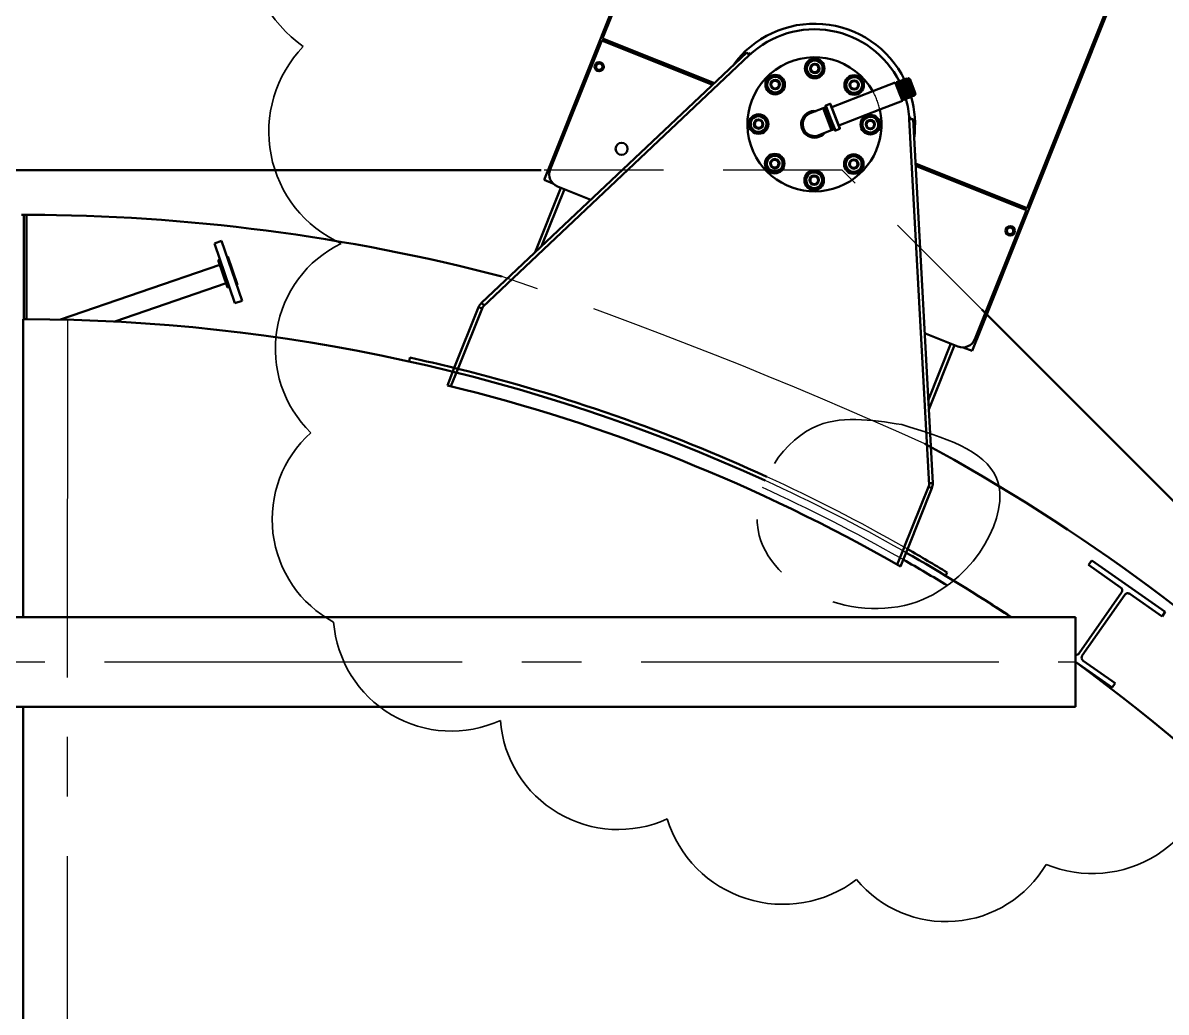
# Model space of a CAD drawing. Header units: inches. Extents: x 0 to 1408, y 0 to 1088.
# Drawn here: x 335 to 411.7, y 852.3 to 918.7 of the extents above; entities that cross this region are included whole.
import ezdxf

# ---------------------------------------------------------------- set-up
doc = ezdxf.new("R2010")
doc.units = ezdxf.units.IN
doc.header["$LTSCALE"] = 32
doc.header["$MEASUREMENT"] = 0
for name, pattern in [('CENTER', [2, 1.25, -0.25, 0.25, -0.25]), ('CENTER2', [1.125, 0.75, -0.125, 0.125, -0.125]), ('HIDDEN', [0.375, 0.25, -0.125])]:
    doc.linetypes.add(name, pattern=pattern)
for name, color, linetype, lineweight in [('AM_0', 7, 'Continuous', 50), ('AM_6', 140, 'Continuous', 35), ('Equipment-AM_3', 6, 'HIDDEN', 25), ('Equipment-AM_7', 142, 'CENTER', 25)]:
    doc.layers.add(name, color=color, linetype=linetype, lineweight=lineweight)

# ---------------------------------------------------------------- blocks, each defined once
blk = doc.blocks.new('A$C681e6b8a')
at = {"layer": 'AM_0'}
for p, q in [((-35.7, 30.753), (-25.578, 56.926)), ((-25.342, 57.192), (-32.42, 38.887)), ((-3.798, 27.819), (3.28, 46.123)), ((3.277, 45.768), (-6.845, 19.594)), ((-32.477, 38.741), (-35.836, 30.055)), ((-25.011, 35.853), (-32.477, 38.741)), ((-32.42, 38.887), (-24.886, 35.974)), ((-31.194, 38.245), (-31.138, 38.391)), ((-40.34, 21.058), (-22.738, 38.047)), ((-22.565, 37.867), (-40.255, 20.792)), ((-30.961, 38.154), (-30.904, 38.301)), ((-30.875, 38.29), (-30.932, 38.143)), ((-22.738, 38.047), (-22.565, 37.867)), ((-22.612, 37.915), (-22.507, 38.017)), ((-22.565, 37.867), (-22.507, 38.017)), ((-18.243, 37.555), (-17.94, 37.602)), ((-17.94, 37.602), (-17.747, 37.363)), ((-32.757, 37.157), (-32.855, 37.077)), ((-32.855, 37.077), (-32.836, 36.953)), ((-32.836, 36.953), (-32.816, 36.828)), ((-32.816, 36.828), (-32.698, 36.782)), ((-32.658, 37.236), (-32.757, 37.157)), ((-32.54, 37.191), (-32.658, 37.236)), ((-32.422, 37.145), (-32.54, 37.191)), ((-32.482, 36.816), (-32.383, 36.895)), ((-32.403, 37.02), (-32.422, 37.145)), ((-32.383, 36.895), (-32.403, 37.02)), ((-18.656, 37.221), (-18.767, 36.935)), ((-18.574, 36.697), (-18.767, 36.935)), ((-18.546, 37.507), (-18.656, 37.221)), ((-18.546, 37.507), (-18.243, 37.555)), ((-17.666, 36.838), (-17.776, 36.552)), ((-17.747, 37.363), (-17.555, 37.124)), ((-17.555, 37.124), (-17.666, 36.838)), ((-32.698, 36.782), (-32.58, 36.736)), ((-32.58, 36.736), (-32.482, 36.816)), ((-21.301, 36.106), (-21.411, 35.821)), ((-21.19, 36.392), (-21.301, 36.106)), ((-21.19, 36.392), (-20.887, 36.44)), ((-20.887, 36.44), (-20.584, 36.487)), ((-20.584, 36.487), (-20.392, 36.248)), ((-20.392, 36.248), (-20.2, 36.009)), ((-18.382, 36.458), (-18.574, 36.697)), ((-18.079, 36.505), (-18.382, 36.458)), ((-17.776, 36.552), (-18.079, 36.505)), ((-15.998, 36.14), (-16.108, 35.854)), ((-15.887, 36.426), (-15.998, 36.14)), ((-15.887, 36.426), (-15.584, 36.473)), ((-15.584, 36.473), (-15.281, 36.52)), ((-15.281, 36.52), (-15.089, 36.281)), ((-15.089, 36.281), (-14.897, 36.043)), ((-12.744, 36.154), (-14.251, 35.549)), ((-12.608, 35.813), (-12.744, 36.154)), ((-12.695, 36.11), (-12.705, 36.106)), ((-12.677, 36.178), (-12.686, 36.175)), ((-12.686, 36.173), (-12.686, 36.175)), ((-12.677, 36.178), (-12.677, 36.177)), ((-12.613, 36.14), (-12.623, 36.136)), ((-12.595, 36.208), (-12.604, 36.205)), ((-12.532, 36.17), (-12.542, 36.166)), ((-12.514, 36.238), (-12.522, 36.235)), ((-12.522, 36.233), (-12.519, 36.23)), ((-12.45, 36.2), (-12.46, 36.196)), ((-12.432, 36.268), (-12.441, 36.265)), ((-12.44, 36.263), (-12.44, 36.264)), ((-12.368, 36.23), (-12.378, 36.226)), ((-12.35, 36.298), (-12.359, 36.294)), ((-12.35, 36.298), (-12.35, 36.297)), ((-12.287, 36.26), (-12.296, 36.256)), ((-12.268, 36.328), (-12.277, 36.324)), ((-12.205, 36.29), (-12.215, 36.286)), ((-12.187, 36.357), (-12.196, 36.354)), ((-12.195, 36.352), (-12.194, 36.353)), ((-12.123, 36.319), (-12.133, 36.316)), ((-12.105, 36.387), (-12.114, 36.384)), ((-12.114, 36.383), (-12.114, 36.384)), ((-12.041, 36.349), (-12.051, 36.345)), ((-12.023, 36.417), (-12.032, 36.414)), ((-11.96, 36.379), (-11.97, 36.375)), ((-11.942, 36.447), (-11.951, 36.444)), ((-11.95, 36.442), (-11.947, 36.44)), ((-11.878, 36.409), (-11.888, 36.405)), ((-11.786, 36.409), (-11.872, 36.449)), ((-11.786, 36.409), (-11.781, 36.396)), ((-11.781, 36.396), (-11.386, 35.412)), ((-21.219, 35.582), (-21.411, 35.821)), ((-21.027, 35.343), (-21.219, 35.582)), ((-20.724, 35.39), (-21.027, 35.343)), ((-20.421, 35.437), (-20.724, 35.39)), ((-20.31, 35.723), (-20.421, 35.437)), ((-20.2, 36.009), (-20.31, 35.723)), ((-14.251, 35.549), (-16.99, 34.449)), ((-15.916, 35.615), (-16.108, 35.854)), ((-15.724, 35.376), (-15.916, 35.615)), ((-15.421, 35.423), (-15.724, 35.376)), ((-15.118, 35.471), (-15.421, 35.423)), ((-15.007, 35.757), (-15.118, 35.471)), ((-14.897, 36.043), (-15.007, 35.757)), ((-12.608, 35.813), (-12.444, 35.406)), ((-12.254, 34.933), (-12.444, 35.406)), ((-11.582, 35.291), (-11.572, 35.295)), ((-11.502, 35.326), (-11.492, 35.33)), ((-11.44, 35.29), (-11.432, 35.294)), ((-11.422, 35.361), (-11.412, 35.365)), ((-11.405, 35.361), (-11.386, 35.412)), ((-17.107, 34.659), (-17.399, 34.541)), ((-17.399, 34.541), (-17.066, 33.71)), ((-16.44, 32.997), (-17.107, 34.659)), ((-17.068, 34.642), (-16.423, 33.036)), ((-13.761, 34.328), (-12.254, 34.933)), ((-12.237, 34.941), (-12.229, 34.944)), ((-12.219, 35.012), (-12.209, 35.016)), ((-12.159, 34.977), (-12.158, 34.978)), ((-12.158, 34.976), (-12.149, 34.979)), ((-12.139, 35.047), (-12.13, 35.051)), ((-12.083, 35.018), (-12.079, 35.012)), ((-12.079, 35.012), (-12.078, 35.011)), ((-12.078, 35.01), (-12.069, 35.014)), ((-12.06, 35.082), (-12.05, 35.086)), ((-11.998, 35.045), (-11.99, 35.049)), ((-11.989, 35.05), (-11.989, 35.052)), ((-11.98, 35.117), (-11.97, 35.12)), ((-11.919, 35.08), (-11.91, 35.084)), ((-11.919, 35.08), (-11.919, 35.081)), ((-11.91, 35.085), (-11.909, 35.087)), ((-11.9, 35.151), (-11.89, 35.155)), ((-11.842, 35.119), (-11.84, 35.117)), ((-11.839, 35.115), (-11.83, 35.119)), ((-11.83, 35.12), (-11.829, 35.122)), ((-11.821, 35.186), (-11.811, 35.19)), ((-11.759, 35.15), (-11.75, 35.154)), ((-11.75, 35.155), (-11.75, 35.157)), ((-11.741, 35.221), (-11.731, 35.225)), ((-11.679, 35.185), (-11.671, 35.189)), ((-11.671, 35.189), (-11.67, 35.192)), ((-11.661, 35.256), (-11.651, 35.26)), ((-11.601, 35.221), (-11.601, 35.222)), ((-11.6, 35.22), (-11.591, 35.224)), ((-11.525, 35.262), (-11.52, 35.255)), ((-11.52, 35.255), (-11.511, 35.259)), ((-22.272, 33.734), (-21.969, 33.781)), ((-21.969, 33.781), (-21.666, 33.828)), ((-21.666, 33.828), (-21.474, 33.59)), ((-17.57, 34.36), (-18.432, 34.014)), ((-17.444, 34.41), (-17.57, 34.36)), ((-17.57, 34.36), (-16.981, 32.892)), ((-16.855, 32.943), (-17.444, 34.41)), ((-16.771, 32.896), (-17.416, 34.502)), ((-16.5, 33.229), (-13.761, 34.328)), ((-14.772, 33.781), (-14.883, 33.495)), ((-14.772, 33.781), (-14.469, 33.828)), ((-14.469, 33.828), (-14.166, 33.875)), ((-14.166, 33.875), (-13.974, 33.637)), ((-11.776, 33.695), (-11.718, 33.845)), ((-11.718, 33.845), (-11.709, 33.699)), ((-22.383, 33.448), (-22.493, 33.162)), ((-22.301, 32.923), (-22.493, 33.162)), ((-22.272, 33.734), (-22.383, 33.448)), ((-21.392, 33.065), (-21.503, 32.779)), ((-21.474, 33.59), (-21.282, 33.351)), ((-21.282, 33.351), (-21.392, 33.065)), ((-17.066, 33.71), (-16.732, 32.879)), ((-16.732, 32.879), (-16.44, 32.997)), ((-14.883, 33.495), (-14.993, 33.209)), ((-14.801, 32.97), (-14.993, 33.209)), ((-13.892, 33.112), (-14.003, 32.826)), ((-13.974, 33.637), (-13.782, 33.398)), ((-13.782, 33.398), (-13.892, 33.112)), ((-11.526, 33.711), (-11.776, 33.695)), ((-10.176, 9.16), (-11.776, 33.695)), ((-9.935, 9.3), (-11.526, 33.711)), ((-22.109, 32.685), (-22.301, 32.923)), ((-21.806, 32.732), (-22.109, 32.685)), ((-21.503, 32.779), (-21.806, 32.732)), ((-17.843, 32.546), (-16.981, 32.892)), ((-16.981, 32.892), (-16.855, 32.943)), ((-14.609, 32.732), (-14.801, 32.97)), ((-14.306, 32.779), (-14.609, 32.732)), ((-14.003, 32.826), (-14.306, 32.779)), ((-36.241, 29.354), (-35.7, 30.753)), ((-35.583, 30.708), (-35.7, 30.753)), ((-21.268, 30.803), (-21.378, 30.517)), ((-21.157, 31.089), (-21.268, 30.803)), ((-21.157, 31.089), (-20.854, 31.136)), ((-20.854, 31.136), (-20.551, 31.184)), ((-20.551, 31.184), (-20.359, 30.945)), ((-20.359, 30.945), (-20.167, 30.706)), ((-20.167, 30.706), (-20.277, 30.42)), ((-15.965, 30.836), (-16.075, 30.551)), ((-15.854, 31.122), (-15.965, 30.836)), ((-15.854, 31.122), (-15.551, 31.17)), ((-15.551, 31.17), (-15.248, 31.217)), ((-15.248, 31.217), (-15.056, 30.978)), ((-15.056, 30.978), (-14.863, 30.739)), ((-14.863, 30.739), (-14.974, 30.453)), ((-11.332, 30.733), (-3.798, 27.819)), ((-21.186, 30.279), (-21.378, 30.517)), ((-20.994, 30.04), (-21.186, 30.279)), ((-20.691, 30.087), (-20.994, 30.04)), ((-20.388, 30.134), (-20.691, 30.087)), ((-20.277, 30.42), (-20.388, 30.134)), ((-18.499, 30.007), (-18.609, 29.722)), ((-18.499, 30.007), (-18.196, 30.055)), ((-18.196, 30.055), (-17.893, 30.102)), ((-17.893, 30.102), (-17.7, 29.863)), ((-15.883, 30.312), (-16.075, 30.551)), ((-15.69, 30.073), (-15.883, 30.312)), ((-15.387, 30.12), (-15.69, 30.073)), ((-15.085, 30.167), (-15.387, 30.12)), ((-14.974, 30.453), (-15.085, 30.167)), ((-3.855, 27.672), (-11.321, 30.56)), ((-35.638, 29.121), (-36.241, 29.354)), ((-18.609, 29.722), (-18.72, 29.436)), ((-18.527, 29.197), (-18.72, 29.436)), ((-18.335, 28.958), (-18.527, 29.197)), ((-17.619, 29.338), (-17.729, 29.053)), ((-17.7, 29.863), (-17.508, 29.624)), ((-17.508, 29.624), (-17.619, 29.338)), ((-35.102, 28.833), (-36.78, 24.494)), ((-34.869, 28.743), (-36.352, 24.906)), ((-35.335, 28.923), (-33.09, 28.055)), ((-18.032, 29.005), (-18.335, 28.958)), ((-17.729, 29.053), (-18.032, 29.005)), ((-5.4, 28.27), (-5.343, 28.417)), ((-5.37, 28.259), (-5.314, 28.405)), ((-7.214, 18.987), (-3.855, 27.672)), ((-5.08, 28.315), (-5.137, 28.168)), ((-5.067, 26.449), (-5.166, 26.37)), ((-5.166, 26.37), (-5.146, 26.245)), ((-5.146, 26.245), (-5.127, 26.12)), ((-5.127, 26.12), (-5.009, 26.075)), ((-4.969, 26.529), (-5.067, 26.449)), ((-4.851, 26.483), (-4.969, 26.529)), ((-4.891, 26.029), (-4.792, 26.108)), ((-4.733, 26.438), (-4.851, 26.483)), ((-4.792, 26.108), (-4.694, 26.188)), ((-4.713, 26.313), (-4.733, 26.438)), ((-4.694, 26.188), (-4.713, 26.313)), ((-5.009, 26.075), (-4.891, 26.029)), ((-42.12, 16.663), (-40.533, 20.766)), ((-40.255, 20.792), (-41.887, 16.573)), ((-40.533, 20.766), (-40.3, 20.676)), ((-40.34, 21.058), (-40.166, 20.878)), ((-10.59, 19.354), (-8.345, 18.486)), ((-6.845, 19.594), (-7.386, 18.195)), ((-6.845, 19.594), (-6.961, 19.639)), ((-8.812, 18.667), (-10.295, 14.83)), ((-8.578, 18.576), (-10.256, 14.237)), ((-7.386, 18.195), (-7.988, 18.428)), ((-45.16, 17.068), (-45.108, 17.32)), ((-42.575, 15.486), (-42.12, 16.663)), ((-41.887, 16.573), (-42.329, 15.429)), ((-9.935, 9.3), (-10.184, 9.284)), ((-11.795, 4.974), (-10.176, 9.16)), ((-11.561, 4.884), (-9.987, 8.954)), ((-9.987, 8.954), (-10.221, 9.044)), ((-12.25, 3.797), (-11.807, 4.942)), ((-12.029, 3.674), (-11.574, 4.851)), ((-11.807, 4.942), (-11.795, 4.974)), ((-11.574, 4.851), (-11.561, 4.884)), ((-8.887, 3.306), (-9.014, 3.091))]:
    blk.add_line(p, q, dxfattribs=at)
at = {"layer": 'AM_0', "flags": 128}
for points in [[(-12.704, 36.106), (-12.73, 36.126), (-12.733, 36.128)], [(-12.703, 36.103), (-12.698, 36.097), (-12.681, 36.06), (-12.653, 35.999), (-12.616, 35.916), (-12.572, 35.815), (-12.523, 35.701), (-12.471, 35.58), (-12.419, 35.458), (-12.368, 35.341), (-12.323, 35.235), (-12.283, 35.145), (-12.252, 35.076), (-12.231, 35.031), (-12.22, 35.012), (-12.22, 35.014)], [(-12.686, 36.174), (-12.691, 36.142), (-12.695, 36.11)], [(-12.695, 36.109), (-12.688, 36.101), (-12.671, 36.065), (-12.643, 36.003), (-12.606, 35.92), (-12.562, 35.819), (-12.513, 35.705), (-12.461, 35.584), (-12.409, 35.462), (-12.358, 35.345), (-12.312, 35.239), (-12.273, 35.149), (-12.242, 35.08), (-12.221, 35.035), (-12.21, 35.016), (-12.21, 35.016)], [(-12.686, 36.174), (-12.681, 36.169), (-12.669, 36.145)], [(-12.15, 34.981), (-12.151, 34.981), (-12.16, 34.997), (-12.175, 35.029), (-12.197, 35.078), (-12.225, 35.14), (-12.258, 35.217), (-12.294, 35.301), (-12.335, 35.396), (-12.377, 35.493), (-12.42, 35.596), (-12.463, 35.696), (-12.505, 35.795), (-12.544, 35.885), (-12.58, 35.968), (-12.611, 36.039), (-12.637, 36.098), (-12.656, 36.14), (-12.67, 36.168), (-12.676, 36.177)], [(-12.623, 36.136), (-12.649, 36.156), (-12.674, 36.176)], [(-12.673, 36.172), (-12.67, 36.17), (-12.653, 36.136), (-12.625, 36.074), (-12.587, 35.987), (-12.54, 35.88), (-12.488, 35.758), (-12.432, 35.627), (-12.375, 35.494), (-12.32, 35.365), (-12.269, 35.246), (-12.225, 35.145), (-12.19, 35.064), (-12.164, 35.01), (-12.151, 34.984), (-12.15, 34.986)], [(-12.669, 36.145), (-12.65, 36.104), (-12.625, 36.047)], [(-12.622, 36.133), (-12.619, 36.13)], [(-12.619, 36.13), (-12.603, 36.099), (-12.577, 36.043), (-12.542, 35.964), (-12.5, 35.866), (-12.452, 35.755), (-12.4, 35.635), (-12.348, 35.514), (-12.297, 35.396), (-12.251, 35.288), (-12.21, 35.195), (-12.177, 35.122), (-12.154, 35.072), (-12.141, 35.049), (-12.141, 35.05)], [(-12.605, 36.204), (-12.609, 36.172), (-12.614, 36.14)], [(-12.612, 36.137), (-12.609, 36.134)], [(-12.609, 36.134), (-12.593, 36.103), (-12.567, 36.047), (-12.532, 35.968), (-12.49, 35.87), (-12.441, 35.759), (-12.39, 35.639), (-12.338, 35.518), (-12.287, 35.4), (-12.241, 35.292), (-12.2, 35.199), (-12.167, 35.126), (-12.144, 35.076), (-12.131, 35.053), (-12.131, 35.053)], [(-12.603, 36.203), (-12.603, 36.204), (-12.595, 36.19)], [(-12.595, 36.19), (-12.58, 36.159), (-12.58, 36.159)], [(-12.571, 36.162), (-12.579, 36.179), (-12.591, 36.202), (-12.594, 36.206)], [(-12.541, 36.166), (-12.567, 36.186), (-12.592, 36.206)], [(-12.591, 36.203), (-12.59, 36.203), (-12.576, 36.175), (-12.57, 36.163)], [(-12.58, 36.159), (-12.558, 36.112)], [(-12.07, 35.016), (-12.073, 35.018), (-12.083, 35.038), (-12.101, 35.075), (-12.124, 35.126), (-12.153, 35.193), (-12.186, 35.27), (-12.224, 35.358), (-12.264, 35.452), (-12.307, 35.553), (-12.35, 35.652), (-12.393, 35.753), (-12.433, 35.848), (-12.472, 35.938), (-12.506, 36.017), (-12.536, 36.086), (-12.56, 36.139), (-12.571, 36.162)], [(-12.57, 36.163), (-12.549, 36.118), (-12.513, 36.036), (-12.469, 35.933), (-12.417, 35.814), (-12.362, 35.685), (-12.305, 35.552), (-12.25, 35.422), (-12.198, 35.302), (-12.153, 35.197), (-12.116, 35.112), (-12.089, 35.053), (-12.073, 35.022), (-12.07, 35.02)], [(-12.558, 36.112), (-12.531, 36.049), (-12.498, 35.973)], [(-12.54, 36.163), (-12.539, 36.163)], [(-12.539, 36.163), (-12.525, 36.137), (-12.501, 36.086), (-12.468, 36.011), (-12.427, 35.917), (-12.38, 35.808), (-12.329, 35.69), (-12.277, 35.569), (-12.226, 35.451), (-12.179, 35.341), (-12.137, 35.245), (-12.103, 35.168), (-12.078, 35.114), (-12.063, 35.086), (-12.061, 35.085)], [(-12.526, 36.215), (-12.527, 36.202), (-12.532, 36.17)], [(-12.53, 36.167), (-12.529, 36.167)], [(-12.529, 36.167), (-12.515, 36.141), (-12.491, 36.09), (-12.458, 36.015), (-12.417, 35.921), (-12.37, 35.812), (-12.319, 35.694), (-12.267, 35.573), (-12.216, 35.455), (-12.169, 35.345), (-12.127, 35.249), (-12.093, 35.172), (-12.068, 35.118), (-12.053, 35.09), (-12.052, 35.089)], [(-12.523, 36.234), (-12.526, 36.215)], [(-12.519, 36.23), (-12.508, 36.209), (-12.501, 36.195)], [(-12.493, 36.199), (-12.501, 36.216), (-12.511, 36.235), (-12.512, 36.236)], [(-12.474, 36.207), (-12.485, 36.216), (-12.511, 36.236)], [(-12.51, 36.234), (-12.51, 36.235), (-12.495, 36.208), (-12.491, 36.199)], [(-12.501, 36.195), (-12.49, 36.171)], [(-12, 35.067), (-12.007, 35.081), (-12.026, 35.121), (-12.051, 35.177), (-12.08, 35.244), (-12.116, 35.325), (-12.153, 35.413), (-12.195, 35.511), (-12.237, 35.609), (-12.28, 35.711), (-12.322, 35.808), (-12.363, 35.903), (-12.399, 35.989), (-12.433, 36.066), (-12.461, 36.13), (-12.484, 36.181), (-12.493, 36.199)], [(-12.491, 36.199), (-12.466, 36.144), (-12.424, 36.049), (-12.372, 35.929), (-12.313, 35.79), (-12.25, 35.643), (-12.187, 35.495), (-12.128, 35.357), (-12.076, 35.237), (-12.034, 35.143), (-12.005, 35.08), (-11.999, 35.068)], [(-12.49, 36.171), (-12.466, 36.117), (-12.436, 36.049)], [(-12.459, 36.196), (-12.474, 36.207)], [(-12.459, 36.195), (-12.445, 36.17), (-12.418, 36.112), (-12.38, 36.026), (-12.332, 35.916), (-12.277, 35.79), (-12.22, 35.655), (-12.162, 35.52), (-12.107, 35.394), (-12.06, 35.285), (-12.021, 35.199), (-11.995, 35.142), (-11.981, 35.117)], [(-12.459, 36.192), (-12.459, 36.195)], [(-12.441, 36.264), (-12.446, 36.231), (-12.45, 36.204)], [(-12.45, 36.204), (-12.45, 36.2)], [(-12.449, 36.199), (-12.435, 36.174), (-12.408, 36.116), (-12.369, 36.03), (-12.322, 35.92), (-12.267, 35.794), (-12.209, 35.659), (-12.152, 35.524), (-12.097, 35.398), (-12.05, 35.289), (-12.011, 35.203), (-11.985, 35.146), (-11.971, 35.121)], [(-12.449, 36.197), (-12.449, 36.199)], [(-12.44, 36.264), (-12.433, 36.253), (-12.423, 36.233)], [(-12.414, 36.236), (-12.422, 36.252), (-12.43, 36.267), (-12.431, 36.266)], [(-12.429, 36.266), (-12.429, 36.266)], [(-12.378, 36.225), (-12.403, 36.246), (-12.429, 36.266)], [(-12.429, 36.265), (-12.429, 36.265), (-12.415, 36.24), (-12.413, 36.236)], [(-12.423, 36.233), (-12.419, 36.225)], [(-12.419, 36.225), (-12.399, 36.18), (-12.372, 36.12)], [(-11.922, 35.105), (-11.931, 35.124), (-11.952, 35.168), (-11.977, 35.226), (-12.009, 35.298), (-12.044, 35.379), (-12.084, 35.471), (-12.124, 35.566), (-12.167, 35.668), (-12.209, 35.766), (-12.252, 35.865), (-12.29, 35.956), (-12.327, 36.041), (-12.359, 36.113), (-12.386, 36.175), (-12.407, 36.221), (-12.414, 36.236)], [(-12.413, 36.236), (-12.387, 36.179), (-12.346, 36.086), (-12.294, 35.968), (-12.235, 35.831), (-12.173, 35.684), (-12.11, 35.537), (-12.051, 35.398), (-11.998, 35.277), (-11.956, 35.182), (-11.927, 35.117), (-11.922, 35.108)], [(-12.377, 36.223), (-12.377, 36.225), (-12.364, 36.202), (-12.338, 36.147), (-12.301, 36.062), (-12.254, 35.954), (-12.2, 35.829), (-12.142, 35.695), (-12.085, 35.561), (-12.03, 35.435), (-11.982, 35.325), (-11.944, 35.238), (-11.916, 35.179), (-11.902, 35.153)], [(-12.372, 36.12), (-12.34, 36.047), (-12.304, 35.962)], [(-12.359, 36.294), (-12.364, 36.261), (-12.369, 36.23)], [(-12.367, 36.227), (-12.367, 36.229), (-12.354, 36.206), (-12.328, 36.151), (-12.291, 36.066), (-12.243, 35.958), (-12.19, 35.833), (-12.132, 35.699), (-12.074, 35.565), (-12.02, 35.439), (-11.972, 35.329), (-11.933, 35.242), (-11.906, 35.183), (-11.892, 35.157)], [(-12.358, 36.292), (-12.356, 36.292), (-12.348, 36.276)], [(-12.337, 36.275), (-12.343, 36.287), (-12.349, 36.297)], [(-12.348, 36.276), (-12.346, 36.273)], [(-12.296, 36.255), (-12.322, 36.276), (-12.347, 36.296)], [(-12.347, 36.296), (-12.34, 36.283)], [(-12.346, 36.273), (-12.344, 36.269)], [(-12.344, 36.269), (-12.33, 36.238), (-12.306, 36.186)], [(-12.34, 36.283), (-12.334, 36.273), (-12.307, 36.214), (-12.267, 36.123), (-12.216, 36.006), (-12.158, 35.871), (-12.096, 35.725), (-12.033, 35.578), (-11.974, 35.439), (-11.921, 35.318), (-11.878, 35.221), (-11.848, 35.155), (-11.832, 35.124), (-11.831, 35.127)], [(-11.831, 35.121), (-11.832, 35.121), (-11.841, 35.136), (-11.856, 35.168), (-11.877, 35.215), (-11.905, 35.278), (-11.937, 35.351), (-11.974, 35.436), (-12.013, 35.527), (-12.055, 35.625), (-12.097, 35.723), (-12.14, 35.824), (-12.18, 35.919), (-12.219, 36.01), (-12.254, 36.09), (-12.285, 36.161), (-12.31, 36.218), (-12.33, 36.261), (-12.337, 36.275)], [(-12.306, 36.186), (-12.278, 36.121), (-12.244, 36.043)], [(-12.296, 36.253), (-12.296, 36.255), (-12.284, 36.234), (-12.259, 36.181), (-12.222, 36.098), (-12.175, 35.992), (-12.122, 35.868), (-12.065, 35.735), (-12.007, 35.602), (-11.953, 35.475), (-11.905, 35.365), (-11.866, 35.276), (-11.838, 35.216), (-11.823, 35.188), (-11.822, 35.19)], [(-12.278, 36.324), (-12.282, 36.291), (-12.287, 36.26)], [(-12.286, 36.257), (-12.286, 36.259), (-12.279, 36.248)], [(-12.279, 36.248), (-12.274, 36.239), (-12.249, 36.185), (-12.212, 36.102), (-12.165, 35.996), (-12.112, 35.872), (-12.055, 35.739), (-11.997, 35.606), (-11.943, 35.479), (-11.895, 35.369), (-11.856, 35.281), (-11.828, 35.22), (-11.813, 35.192), (-11.812, 35.193)], [(-12.277, 36.322), (-12.277, 36.324), (-12.271, 36.316)], [(-12.271, 36.316), (-12.258, 36.29), (-12.253, 36.278)], [(-12.244, 36.282), (-12.252, 36.299), (-12.264, 36.322), (-12.267, 36.325)], [(-12.214, 36.285), (-12.24, 36.305), (-12.266, 36.326)], [(-12.265, 36.324), (-12.254, 36.305), (-12.243, 36.282)], [(-12.253, 36.278), (-12.239, 36.248)], [(-11.751, 35.156), (-11.754, 35.158), (-11.764, 35.177), (-11.781, 35.213), (-11.804, 35.264), (-11.832, 35.328), (-11.866, 35.406), (-11.902, 35.49), (-11.943, 35.585), (-11.984, 35.681), (-12.027, 35.782), (-12.068, 35.879), (-12.109, 35.974), (-12.146, 36.061), (-12.181, 36.14), (-12.21, 36.206), (-12.234, 36.26), (-12.244, 36.282)], [(-12.243, 36.282), (-12.227, 36.248), (-12.188, 36.16), (-12.138, 36.045), (-12.081, 35.91), (-12.019, 35.766), (-11.956, 35.619), (-11.897, 35.481), (-11.844, 35.358), (-11.801, 35.26), (-11.77, 35.193), (-11.753, 35.16), (-11.752, 35.162)], [(-12.239, 36.248), (-12.213, 36.19), (-12.182, 36.119)], [(-12.215, 36.285), (-12.214, 36.284)], [(-12.214, 36.284), (-12.203, 36.267), (-12.179, 36.215), (-12.143, 36.134), (-12.097, 36.03), (-12.044, 35.907), (-11.987, 35.776), (-11.93, 35.642), (-11.876, 35.516), (-11.827, 35.405), (-11.788, 35.315), (-11.759, 35.254), (-11.744, 35.224), (-11.743, 35.225)], [(-12.196, 36.35), (-12.201, 36.321), (-12.205, 36.289)], [(-12.204, 36.288), (-12.205, 36.29), (-12.204, 36.289)], [(-12.204, 36.289), (-12.193, 36.271), (-12.169, 36.219), (-12.133, 36.139), (-12.087, 36.034), (-12.034, 35.912), (-11.977, 35.78), (-11.92, 35.646), (-11.866, 35.52), (-11.817, 35.409), (-11.778, 35.319), (-11.749, 35.258), (-11.733, 35.228), (-11.733, 35.229)], [(-12.196, 36.354), (-12.196, 36.35)], [(-12.194, 36.353), (-12.185, 36.337), (-12.174, 36.314)], [(-12.166, 36.318), (-12.174, 36.336), (-12.184, 36.354), (-12.185, 36.355)], [(-12.137, 36.319), (-12.158, 36.335), (-12.184, 36.355)], [(-12.183, 36.353), (-12.173, 36.337), (-12.165, 36.319)], [(-12.182, 36.119), (-12.147, 36.037), (-12.107, 35.946)], [(-12.174, 36.314), (-12.169, 36.304)], [(-12.169, 36.304), (-12.147, 36.255), (-12.119, 36.192)], [(-11.679, 35.201), (-11.688, 35.219), (-11.707, 35.259), (-11.731, 35.313), (-11.761, 35.381), (-11.794, 35.459), (-11.832, 35.548), (-11.872, 35.64), (-11.915, 35.74), (-11.956, 35.837), (-11.998, 35.936), (-12.037, 36.027), (-12.074, 36.113), (-12.107, 36.187), (-12.135, 36.252), (-12.157, 36.301), (-12.166, 36.318)], [(-12.165, 36.319), (-12.148, 36.283), (-12.109, 36.196), (-12.06, 36.083), (-12.003, 35.95), (-11.941, 35.806), (-11.879, 35.66), (-11.82, 35.522), (-11.767, 35.399), (-11.723, 35.3), (-11.692, 35.23), (-11.677, 35.202)], [(-12.133, 36.315), (-12.137, 36.319)], [(-12.132, 36.313), (-12.123, 36.299), (-12.099, 36.249), (-12.064, 36.17), (-12.019, 36.067), (-11.966, 35.947), (-11.91, 35.816), (-11.853, 35.683), (-11.798, 35.556), (-11.75, 35.444), (-11.71, 35.354), (-11.681, 35.291), (-11.664, 35.26)], [(-12.121, 36.339), (-12.123, 36.319)], [(-12.123, 36.319), (-12.123, 36.319)], [(-12.123, 36.319), (-12.113, 36.303), (-12.089, 36.253), (-12.054, 36.174), (-12.009, 36.071), (-11.956, 35.951), (-11.9, 35.82), (-11.843, 35.687), (-11.788, 35.56), (-11.74, 35.449), (-11.7, 35.358), (-11.671, 35.295), (-11.654, 35.264)], [(-12.114, 36.383), (-12.119, 36.351), (-12.121, 36.339)], [(-12.119, 36.192), (-12.086, 36.116), (-12.049, 36.03)], [(-12.114, 36.383), (-12.109, 36.378), (-12.097, 36.355)], [(-12.087, 36.355), (-12.095, 36.372), (-12.104, 36.386), (-12.104, 36.386)], [(-12.091, 36.377), (-12.102, 36.385)], [(-12.101, 36.383), (-12.093, 36.369), (-12.086, 36.356)], [(-12.097, 36.355), (-12.096, 36.351)], [(-12.096, 36.351), (-12.079, 36.315), (-12.054, 36.26)], [(-12.051, 36.345), (-12.077, 36.365), (-12.091, 36.377)], [(-11.601, 35.239), (-11.612, 35.263), (-11.632, 35.305), (-11.658, 35.363), (-11.688, 35.433), (-11.724, 35.514), (-11.761, 35.602), (-11.802, 35.699), (-11.844, 35.795), (-11.886, 35.895), (-11.927, 35.989), (-11.966, 36.081), (-12.001, 36.162), (-12.033, 36.236), (-12.059, 36.295), (-12.081, 36.342), (-12.087, 36.355)], [(-12.086, 36.356), (-12.068, 36.317), (-12.03, 36.233), (-11.982, 36.121), (-11.925, 35.99), (-11.864, 35.847), (-11.802, 35.702), (-11.743, 35.563), (-11.689, 35.439), (-11.645, 35.339), (-11.613, 35.268), (-11.599, 35.241)], [(-12.054, 36.26), (-12.024, 36.192), (-11.99, 36.112)], [(-12.05, 36.343), (-12.042, 36.33), (-12.019, 36.283), (-11.985, 36.206), (-11.94, 36.105), (-11.889, 35.985), (-11.833, 35.855), (-11.776, 35.723), (-11.721, 35.597), (-11.672, 35.484), (-11.632, 35.393), (-11.602, 35.329), (-11.585, 35.295)], [(-12.033, 36.413), (-12.037, 36.381), (-12.042, 36.349)], [(-12.041, 36.349), (-12.032, 36.334), (-12.009, 36.287), (-11.975, 36.21), (-11.93, 36.109), (-11.878, 35.99), (-11.822, 35.86), (-11.766, 35.727), (-11.711, 35.601), (-11.662, 35.488), (-11.622, 35.397), (-11.592, 35.333), (-11.575, 35.299)], [(-12.032, 36.412), (-12.031, 36.413), (-12.023, 36.4)], [(-12.01, 36.394), (-12.016, 36.407), (-12.023, 36.417), (-12.023, 36.416)], [(-12.023, 36.4), (-12.018, 36.389)], [(-11.969, 36.375), (-11.995, 36.395), (-12.02, 36.415)], [(-12.019, 36.412), (-12.012, 36.401), (-12.008, 36.393)], [(-12.018, 36.389), (-12.009, 36.37), (-11.988, 36.324)], [(-11.522, 35.276), (-11.537, 35.306), (-11.558, 35.353), (-11.585, 35.413), (-11.617, 35.487), (-11.652, 35.568), (-11.691, 35.66), (-11.732, 35.754), (-11.774, 35.853), (-11.815, 35.95), (-11.856, 36.045), (-11.894, 36.132), (-11.929, 36.213), (-11.958, 36.282), (-11.984, 36.339), (-12.003, 36.38), (-12.01, 36.394)], [(-12.008, 36.393), (-11.988, 36.351), (-11.951, 36.269), (-11.904, 36.159), (-11.848, 36.03), (-11.787, 35.888), (-11.725, 35.743), (-11.666, 35.604), (-11.612, 35.48), (-11.568, 35.378), (-11.535, 35.306), (-11.522, 35.279)], [(-11.99, 36.112), (-11.951, 36.022), (-11.91, 35.926)], [(-11.988, 36.324), (-11.961, 36.263), (-11.929, 36.19)], [(-11.968, 36.372), (-11.961, 36.362), (-11.939, 36.317), (-11.905, 36.242), (-11.862, 36.142), (-11.811, 36.024), (-11.755, 35.895), (-11.698, 35.764), (-11.644, 35.637), (-11.595, 35.524), (-11.554, 35.432), (-11.524, 35.366), (-11.506, 35.331), (-11.503, 35.33)], [(-11.951, 36.443), (-11.956, 36.411), (-11.96, 36.379)], [(-11.959, 36.378), (-11.951, 36.366), (-11.929, 36.321), (-11.895, 36.246), (-11.852, 36.146), (-11.801, 36.028), (-11.745, 35.899), (-11.688, 35.768), (-11.634, 35.641), (-11.585, 35.528), (-11.544, 35.436), (-11.514, 35.37), (-11.496, 35.335), (-11.494, 35.334)], [(-11.947, 36.44), (-11.936, 36.419), (-11.919, 36.382)], [(-11.432, 35.294), (-11.432, 35.294), (-11.438, 35.302), (-11.462, 35.352), (-11.484, 35.401), (-11.513, 35.465), (-11.545, 35.539), (-11.582, 35.625), (-11.62, 35.715), (-11.662, 35.812), (-11.703, 35.909), (-11.745, 36.007), (-11.784, 36.098), (-11.822, 36.185), (-11.855, 36.261), (-11.884, 36.328), (-11.907, 36.38), (-11.926, 36.419), (-11.937, 36.441), (-11.94, 36.445)], [(-11.888, 36.405), (-11.913, 36.425), (-11.939, 36.445)], [(-11.937, 36.441), (-11.931, 36.433), (-11.908, 36.385), (-11.872, 36.305), (-11.825, 36.197), (-11.77, 36.069), (-11.71, 35.928), (-11.648, 35.784), (-11.589, 35.645), (-11.535, 35.52), (-11.49, 35.418), (-11.458, 35.346), (-11.438, 35.305), (-11.431, 35.298), (-11.431, 35.298)], [(-11.929, 36.19), (-11.892, 36.106), (-11.853, 36.013)], [(-11.919, 36.382), (-11.895, 36.33), (-11.866, 36.264)], [(-11.886, 36.401), (-11.88, 36.394), (-11.859, 36.35), (-11.826, 36.278), (-11.783, 36.18), (-11.733, 36.063), (-11.678, 35.935), (-11.621, 35.804), (-11.567, 35.678), (-11.518, 35.564), (-11.476, 35.471), (-11.446, 35.404), (-11.427, 35.367), (-11.424, 35.365)], [(-11.873, 36.448), (-11.874, 36.441), (-11.878, 36.409)], [(-11.877, 36.407), (-11.87, 36.398), (-11.849, 36.354), (-11.816, 36.282), (-11.773, 36.184), (-11.723, 36.067), (-11.667, 35.939), (-11.611, 35.808), (-11.557, 35.682), (-11.507, 35.568), (-11.466, 35.475), (-11.436, 35.408), (-11.417, 35.371), (-11.414, 35.369)], [(-11.406, 35.361), (-11.406, 35.361), (-11.408, 35.363), (-11.416, 35.38), (-11.431, 35.412), (-11.45, 35.456), (-11.475, 35.515), (-11.504, 35.583), (-11.538, 35.662), (-11.573, 35.746), (-11.611, 35.836), (-11.649, 35.926), (-11.687, 36.018), (-11.723, 36.105), (-11.758, 36.188), (-11.789, 36.262), (-11.817, 36.326), (-11.839, 36.378), (-11.857, 36.417), (-11.868, 36.44), (-11.872, 36.449), (-11.872, 36.447)], [(-11.866, 36.264), (-11.832, 36.186), (-11.795, 36.098)], [(-11.795, 36.098), (-11.754, 36.004), (-11.712, 35.906)], [(-12.629, 35.866), (-12.568, 35.724), (-12.502, 35.57), (-12.445, 35.436), (-12.39, 35.308), (-12.34, 35.192), (-12.298, 35.093), (-12.264, 35.017), (-12.241, 34.968), (-12.229, 34.948), (-12.229, 34.951)], [(-12.625, 36.047), (-12.594, 35.977), (-12.558, 35.894)], [(-12.229, 34.946), (-12.229, 34.945), (-12.236, 34.956), (-12.251, 34.985), (-12.271, 35.03), (-12.298, 35.09), (-12.329, 35.162), (-12.366, 35.247), (-12.4, 35.326), (-12.437, 35.412), (-12.474, 35.5), (-12.512, 35.59), (-12.555, 35.689), (-12.596, 35.787), (-12.608, 35.813)], [(-12.558, 35.894), (-12.519, 35.802), (-12.476, 35.703)], [(-12.498, 35.973), (-12.46, 35.887), (-12.42, 35.792)], [(-12.436, 36.049), (-12.401, 35.969), (-12.362, 35.879)], [(-12.42, 35.792), (-12.377, 35.692), (-12.333, 35.589)], [(-12.362, 35.879), (-12.321, 35.781), (-12.277, 35.68)], [(-12.305, 35.301), (-12.267, 35.213), (-12.234, 35.137)], [(-12.304, 35.962), (-12.264, 35.869), (-12.221, 35.77)], [(-12.244, 36.043), (-12.206, 35.955), (-12.165, 35.859)], [(-12.221, 35.77), (-12.178, 35.669), (-12.135, 35.567)], [(-12.165, 35.859), (-12.122, 35.759), (-12.079, 35.657)], [(-12.135, 35.567), (-12.093, 35.468), (-12.053, 35.376)], [(-12.112, 35.293), (-12.078, 35.215), (-12.049, 35.15)], [(-12.107, 35.946), (-12.066, 35.848), (-12.023, 35.748)], [(-12.079, 35.657), (-12.036, 35.557), (-11.995, 35.461)], [(-12.053, 35.376), (-12.017, 35.292), (-11.985, 35.22)], [(-12.049, 36.03), (-12.009, 35.936), (-11.967, 35.838)], [(-12.023, 35.748), (-11.98, 35.647), (-11.938, 35.548)], [(-11.995, 35.461), (-11.957, 35.373), (-11.923, 35.294)], [(-11.967, 35.838), (-11.924, 35.737), (-11.881, 35.637)], [(-11.938, 35.548), (-11.898, 35.456), (-11.861, 35.371)], [(-11.923, 35.294), (-11.893, 35.227), (-11.87, 35.175)], [(-11.91, 35.926), (-11.868, 35.827), (-11.825, 35.727)], [(-11.881, 35.637), (-11.84, 35.541), (-11.802, 35.452)], [(-11.861, 35.371), (-11.829, 35.298), (-11.803, 35.238)], [(-11.853, 36.013), (-11.811, 35.916), (-11.768, 35.816)], [(-11.825, 35.727), (-11.783, 35.629), (-11.743, 35.536)], [(-11.802, 35.452), (-11.767, 35.373), (-11.737, 35.305)], [(-11.768, 35.816), (-11.726, 35.717), (-11.685, 35.621)], [(-11.743, 35.536), (-11.706, 35.451), (-11.674, 35.376)], [(-11.737, 35.305), (-11.713, 35.251), (-11.695, 35.212)], [(-11.712, 35.906), (-11.67, 35.806), (-11.628, 35.708)], [(-11.685, 35.621), (-11.647, 35.532), (-11.612, 35.451)], [(-11.674, 35.376), (-11.646, 35.314), (-11.625, 35.267)], [(-11.628, 35.708), (-11.588, 35.615), (-11.551, 35.53)], [(-11.612, 35.451), (-11.581, 35.382), (-11.557, 35.327)], [(-11.59, 35.227), (-11.586, 35.26), (-11.581, 35.291)], [(-11.585, 35.295), (-11.583, 35.295)], [(-11.575, 35.299), (-11.574, 35.299)], [(-11.572, 35.295), (-11.546, 35.275), (-11.521, 35.255)], [(-11.557, 35.327), (-11.538, 35.286), (-11.532, 35.275)], [(-11.551, 35.53), (-11.518, 35.454), (-11.49, 35.391)], [(-11.511, 35.262), (-11.506, 35.294), (-11.502, 35.326)], [(-11.493, 35.33), (-11.467, 35.31), (-11.441, 35.29)], [(-11.49, 35.391), (-11.468, 35.342), (-11.452, 35.309)], [(-11.452, 35.309), (-11.443, 35.292), (-11.442, 35.292)], [(-11.432, 35.294), (-11.431, 35.295), (-11.431, 35.298)], [(-11.431, 35.297), (-11.426, 35.329), (-11.422, 35.361)], [(-12.297, 35.064), (-12.272, 35.008), (-12.253, 34.969)], [(-12.267, 34.963), (-12.264, 34.961), (-12.238, 34.941)], [(-12.253, 34.969), (-12.242, 34.946), (-12.238, 34.942)], [(-12.234, 35.137), (-12.205, 35.073), (-12.183, 35.024)], [(-12.228, 34.948), (-12.223, 34.98), (-12.219, 35.012)], [(-12.21, 35.016), (-12.184, 34.996), (-12.158, 34.976)], [(-12.183, 35.024), (-12.168, 34.992), (-12.159, 34.977)], [(-12.172, 35.213), (-12.141, 35.142), (-12.115, 35.085)], [(-12.148, 34.983), (-12.144, 35.015), (-12.139, 35.047)], [(-12.13, 35.051), (-12.104, 35.031), (-12.079, 35.011)], [(-12.115, 35.085), (-12.096, 35.043), (-12.086, 35.023)], [(-12.086, 35.023), (-12.083, 35.018)], [(-12.069, 35.018), (-12.064, 35.05), (-12.062, 35.065)], [(-12.062, 35.065), (-12.059, 35.082)], [(-12.05, 35.086), (-12.025, 35.066), (-12.016, 35.059)], [(-12.049, 35.15), (-12.026, 35.099), (-12.01, 35.065)], [(-12.016, 35.059), (-11.999, 35.046)], [(-12.01, 35.065), (-12.009, 35.063)], [(-12.009, 35.063), (-12, 35.047), (-11.999, 35.048)], [(-11.99, 35.049), (-11.995, 35.056), (-12, 35.067)], [(-11.999, 35.068), (-11.99, 35.053), (-11.991, 35.057)], [(-11.989, 35.055), (-11.984, 35.085), (-11.98, 35.117)], [(-11.989, 35.052), (-11.989, 35.055)], [(-11.985, 35.22), (-11.959, 35.161), (-11.939, 35.117)], [(-11.981, 35.117), (-11.981, 35.12)], [(-11.971, 35.121), (-11.971, 35.122)], [(-11.97, 35.121), (-11.968, 35.119)], [(-11.968, 35.119), (-11.945, 35.101), (-11.919, 35.08)], [(-11.939, 35.117), (-11.931, 35.101)], [(-11.931, 35.101), (-11.925, 35.09), (-11.919, 35.08)], [(-11.922, 35.108), (-11.911, 35.088), (-11.911, 35.092)], [(-11.91, 35.086), (-11.911, 35.084), (-11.918, 35.096), (-11.922, 35.105)], [(-11.909, 35.088), (-11.905, 35.12), (-11.9, 35.152)], [(-11.902, 35.153), (-11.902, 35.155)], [(-11.892, 35.157), (-11.892, 35.158)], [(-11.891, 35.156), (-11.865, 35.136), (-11.839, 35.115)], [(-11.87, 35.175), (-11.852, 35.138), (-11.842, 35.119)], [(-11.83, 35.122), (-11.825, 35.155), (-11.82, 35.186)], [(-11.811, 35.191), (-11.786, 35.171), (-11.76, 35.15)], [(-11.803, 35.238), (-11.782, 35.192), (-11.767, 35.163)], [(-11.767, 35.163), (-11.76, 35.15), (-11.76, 35.152)], [(-11.75, 35.157), (-11.745, 35.19), (-11.741, 35.217)], [(-11.741, 35.217), (-11.741, 35.221)], [(-11.732, 35.226), (-11.706, 35.205), (-11.683, 35.187)], [(-11.695, 35.212), (-11.687, 35.196)], [(-11.687, 35.196), (-11.684, 35.19), (-11.68, 35.186)], [(-11.683, 35.187), (-11.68, 35.185)], [(-11.671, 35.189), (-11.676, 35.196), (-11.679, 35.201)], [(-11.677, 35.202), (-11.674, 35.195), (-11.672, 35.196)], [(-11.67, 35.192), (-11.668, 35.206)], [(-11.668, 35.206), (-11.665, 35.224), (-11.661, 35.256)], [(-11.664, 35.26), (-11.663, 35.26)], [(-11.654, 35.264), (-11.653, 35.264)], [(-11.652, 35.26), (-11.636, 35.248)], [(-11.636, 35.248), (-11.626, 35.24), (-11.6, 35.22)], [(-11.625, 35.267), (-11.61, 35.235)], [(-11.61, 35.235), (-11.601, 35.221)], [(-11.592, 35.225), (-11.592, 35.224), (-11.599, 35.235), (-11.601, 35.239)], [(-11.599, 35.241), (-11.595, 35.231), (-11.592, 35.231)], [(-11.532, 35.275), (-11.525, 35.262)], [(-11.522, 35.279), (-11.516, 35.267), (-11.512, 35.265)], [(-11.512, 35.261), (-11.513, 35.26), (-11.522, 35.275), (-11.522, 35.276)]]:
    blk.add_lwpolyline(points, dxfattribs=at)
at = {"layer": 'AM_0'}
for centre, radius in [((-18.161, 37.03), 0.656), ((-32.619, 36.986), 0.312), ((-18.161, 37.03), 0.313), ((-18.161, 37.03), 0.258), ((-20.806, 35.915), 0.656), ((-20.806, 35.915), 0.312), ((-20.806, 35.915), 0.258), ((-15.502, 35.948), 0.656), ((-15.502, 35.948), 0.313), ((-15.502, 35.948), 0.258), ((-21.887, 33.256), 0.656), ((-14.388, 33.303), 0.656), ((-21.887, 33.256), 0.312), ((-21.887, 33.256), 0.258), ((-14.388, 33.303), 0.312), ((-14.388, 33.303), 0.258), ((-31.059, 31.491), 0.406), ((-20.772, 30.612), 0.656), ((-20.772, 30.612), 0.313), ((-20.772, 30.612), 0.258), ((-15.469, 30.645), 0.656), ((-15.469, 30.645), 0.312), ((-15.469, 30.645), 0.258), ((-18.114, 29.53), 0.656), ((-18.114, 29.53), 0.312), ((-18.114, 29.53), 0.258), ((-4.93, 26.279), 0.312)]:
    blk.add_circle(centre, radius, dxfattribs=at)
for centre, radius, start, end in [((-18.137, 33.28), 6.75, 26.9524, 145.02969), ((-18.137, 33.28), 6.375, 27.33552, 133.98603), ((-18.137, 33.28), 4.5, 30.27446, 210.27446), ((-18.079, 33.43), 6.375, 133.98603, 135.29645), ((-32.619, 36.986), 0.219, 128.85866, 188.85866), ((-32.619, 36.986), 0.219, 188.85866, 248.85866), ((-32.619, 36.986), 0.219, 68.85866, 128.85866), ((-32.619, 36.986), 0.219, 8.85866, 68.85866), ((-32.619, 36.986), 0.219, 308.85866, 8.85866), ((-18.161, 37.03), 0.531, 158.85866, 218.85866), ((-18.161, 37.03), 0.531, 98.85866, 158.85866), ((-18.161, 37.03), 0.531, 38.85866, 98.85866), ((-18.161, 37.03), 0.531, 278.85866, 338.85866), ((-18.161, 37.03), 0.531, 338.85866, 38.85866), ((-32.619, 36.986), 0.219, 248.85866, 308.85866), ((-20.806, 35.915), 0.531, 158.85866, 218.85866), ((-20.806, 35.915), 0.531, 98.85866, 158.85866), ((-20.806, 35.915), 0.531, 38.85866, 98.85866), ((-20.806, 35.915), 0.531, 338.85866, 38.85866), ((-18.161, 37.03), 0.531, 218.85866, 278.85866), ((-15.502, 35.948), 0.531, 158.85866, 218.85866), ((-15.502, 35.948), 0.531, 98.85866, 158.85866), ((-15.502, 35.948), 0.531, 38.85866, 98.85866), ((-15.502, 35.948), 0.531, 338.85866, 38.85866), ((-20.806, 35.915), 0.531, 218.85866, 278.85866), ((-20.806, 35.915), 0.531, 278.85866, 338.85866), ((-15.502, 35.948), 0.531, 218.85866, 278.85866), ((-15.502, 35.948), 0.531, 278.85866, 338.85866), ((226.135, 137.331), 259.352, 203.06968, 203.16637), ((17.64, 48.181), 32.684, 203.00765, 203.66128), ((47.701, 61.103), 65.231, 203.0256, 203.38487), ((77.229, 73.753), 97.267, 203.04311, 203.29114), ((-17.388, 34.513), 0.03, 111.87283, 201.87283), ((-17.096, 34.631), 0.03, 21.87283, 111.87283), ((-18.137, 33.28), 6.375, 3.7313, 16.20229), ((-18.137, 33.28), 6.75, 352.68763, 16.58048), ((-21.887, 33.256), 0.531, 98.85866, 158.85866), ((-18.137, 33.28), 4.5, 210.27446, 13.4712), ((-21.887, 33.256), 0.531, 38.85866, 98.85866), ((-18.137, 33.28), 0.896, 83.84837, 319.89729), ((-18.137, 33.28), 0.866, 87.84459, 315.90107), ((-18.137, 33.28), 0.851, 90.22258, 313.52308), ((-18.137, 33.28), 0.791, 111.87283, 291.87283), ((-17.466, 34.466), 0.06, 291.87283, 21.87283), ((-14.388, 33.303), 0.531, 98.85866, 158.85866), ((-14.388, 33.303), 0.531, 38.85866, 98.85866), ((-18.079, 33.43), 6.375, 2.42087, 3.7313), ((-21.887, 33.256), 0.531, 158.85866, 218.85866), ((-21.887, 33.256), 0.531, 278.85866, 338.85866), ((-21.887, 33.256), 0.531, 338.85866, 38.85866), ((-16.451, 33.024), 0.03, 291.87283, 21.87283), ((-14.388, 33.303), 0.531, 158.85866, 218.85866), ((-14.388, 33.303), 0.531, 278.85866, 338.85866), ((-14.388, 33.303), 0.531, 338.85866, 38.85866), ((-21.887, 33.256), 0.531, 218.85866, 278.85866), ((-16.832, 32.887), 0.06, 21.87283, 111.87283), ((-16.743, 32.907), 0.03, 201.87283, 291.87283), ((-14.388, 33.303), 0.531, 218.85866, 278.85866), ((-20.772, 30.612), 0.531, 158.85866, 218.85866), ((-20.772, 30.612), 0.531, 98.85866, 158.85866), ((-20.772, 30.612), 0.531, 38.85866, 98.85866), ((-20.772, 30.612), 0.531, 338.85866, 38.85866), ((-15.469, 30.645), 0.531, 158.85866, 218.85866), ((-15.469, 30.645), 0.531, 98.85866, 158.85866), ((-15.469, 30.645), 0.531, 38.85866, 98.85866), ((-15.469, 30.645), 0.531, 338.85866, 38.85866), ((-35.019, 29.739), 0.875, 158.85866, 248.85866), ((-20.772, 30.612), 0.531, 218.85866, 278.85866), ((-20.772, 30.612), 0.531, 278.85866, 338.85866), ((-18.114, 29.53), 0.531, 98.85866, 158.85866), ((-18.114, 29.53), 0.531, 38.85866, 98.85866), ((-15.469, 30.645), 0.531, 218.85866, 278.85866), ((-15.469, 30.645), 0.531, 278.85866, 338.85866), ((-18.114, 29.53), 0.531, 158.85866, 218.85866), ((-18.114, 29.53), 0.531, 218.85866, 278.85866), ((-18.114, 29.53), 0.531, 278.85866, 338.85866), ((-18.114, 29.53), 0.531, 338.85866, 38.85866), ((-4.93, 26.279), 0.219, 128.85866, 188.85866), ((-4.93, 26.279), 0.219, 188.85866, 248.85866), ((-4.93, 26.279), 0.219, 68.85866, 128.85866), ((-4.93, 26.279), 0.219, 248.85866, 308.85866), ((-4.93, 26.279), 0.219, 8.85866, 68.85866), ((-4.93, 26.279), 0.219, 308.85866, 8.85866), ((-39.775, 20.473), 0.813, 133.98603, 158.85866), ((-8.03, 19.302), 0.875, 248.85866, 338.85866), ((-68.831, -97.815), 117.553, 76.86592, 78.35743), ((-68.831, -97.815), 117.553, 76.74522, 76.86592), ((-68.831, -97.815), 117.553, 66.02168, 76.74522), ((-68.831, -97.815), 116.303, 60.76477, 76.95255), ((-10.745, 9.247), 0.813, 338.85866, 3.7313), ((-68.831, -97.815), 117.553, 59.34033, 60.85141)]:
    blk.add_arc(centre, radius, start, end, dxfattribs=at)
at = {"layer": 'Equipment-AM_3'}
for radius, start, end in [(6.375, 16.20229, 27.33552), (6.75, 16.58048, 26.9524), (4.5, 13.4712, 30.27446)]:
    blk.add_arc((-18.137, 33.28), radius, start, end, dxfattribs=at)
at = {"layer": 'Equipment-AM_3', "linetype": 'CENTER2'}
for start, end in [(60.97444, 66.02168), (60.85141, 60.97444)]:
    blk.add_arc((-68.831, -97.815), 117.553, start, end, dxfattribs=at)

msp = doc.modelspace()

# ---------------------------------------------------------------- linework, layer by layer
at = {"layer": 'AM_0'}
for p, q in [((369.752417, 908.837808), (279.966297, 908.837808)), ((334.882963, 905.837699), (335.04963, 905.837699)), ((335.04963, 905.837781), (335.04963, 905.837699)), ((335.04963, 905.837699), (335.04963, 898.837779)), ((335.132963, 905.837699), (336.466297, 905.837699)), ((335.216297, 905.837562), (335.216297, 898.837547)), ((336.466297, 905.837699), (336.466297, 905.828949)), ((348.304204, 904.083167), (347.831445, 903.920383)), ((349.21511, 899.901929), (347.831445, 903.920383)), ((349.687869, 900.064713), (348.304204, 904.083167)), ((348.729563, 903.039806), (348.670468, 903.019458)), ((349.3807, 901.148769), (348.729563, 903.039806)), ((348.191026, 902.492138), (337.500366, 898.811049)), ((348.207883, 902.827127), (348.089693, 902.786431)), ((348.720482, 900.954489), (348.089693, 902.786431)), ((341.153609, 898.67819), (348.619149, 901.248781)), ((348.720482, 900.954489), (348.838672, 900.995185)), ((349.321605, 901.128421), (349.3807, 901.148769)), ((349.21511, 899.901929), (349.687869, 900.064713)), ((426.935635, 871.86847), (399.324396, 899.479709)), ((334.997547, 898.837804), (334.997547, 898.337804)), ((334.997547, 898.337804), (334.997547, 878.847808)), ((406.494477, 882.344025), (406.703833, 882.643016)), ((408.648847, 880.835519), (406.494477, 882.344025)), ((406.703833, 882.643016), (411.635128, 879.190085)), ((405.859566, 876.416151), (408.710241, 880.487337)), ((408.923221, 880.338207), (406.072546, 876.267021)), ((411.425773, 878.891095), (409.271403, 880.399601)), ((405.613306, 878.847808), (268.466297, 878.847808)), ((405.613306, 878.847808), (405.613306, 872.827808)), ((411.635128, 879.190085), (411.425773, 878.891095)), ((408.078954, 874.111343), (405.613306, 875.837808)), ((406.13394, 875.918839), (408.288309, 874.410333)), ((408.288309, 874.410333), (408.078954, 874.111343)), ((405.613306, 872.827808), (268.466297, 872.827808)), ((334.997547, 872.827808), (334.997547, 807.408976))]:
    msp.add_line(p, q, dxfattribs=at)
for centre, radius, start, end in [((334.966297, 778.837808), 127, 89.88721296, 89.96240434), ((334.966297, 778.837808), 127, 75.33495712, 89.88721296), ((334.966297, 778.837808), 120, 89.89012876, 89.98507922), ((334.966297, 778.837808), 120, 65.46447803, 89.89012876), ((334.966297, 778.837808), 127, 45.39951034, 61.52531878), ((334.966297, 778.837808), 120, 65.46396258, 65.46447803), ((334.966297, 778.837808), 120, 56.45132888, 60.41104531), ((334.966297, 778.837808), 119.5, 58.71487161, 60.36137353), ((408.505453, 880.630731), 0.25, 325, 55), ((336.02959, 778.514077), 119.705482, 56.94754178, 58.09667198), ((409.128009, 880.194813), 0.25, 55, 145), ((405.654778, 876.559545), 0.25, 260.45123832, 325), ((406.277334, 876.123627), 0.25, 145, 235), ((334.966297, 778.837808), 120, 33.83744251, 53.93341174)]:
    msp.add_arc(centre, radius, start, end, dxfattribs=at)
at = {"layer": 'AM_6', "linetype": 'CENTER2'}
msp.add_lwpolyline([(357.362142, 956.768774, 0.52056705), (357.362142, 943.556757, 0.52056705), (357.362142, 943.556757, 0.52056705), (353.801938, 931.361048, 0.52056705), (353.801938, 931.361048, 0.52056705), (353.801938, 917.132719, 0.52056705), (353.801938, 917.132719, 0.52056705), (356.344945, 903.920701, 0.52056705), (356.344945, 903.920701, 0.52056705), (354.310537, 891.216838, 0.52056705), (354.310537, 891.216838, 0.52056705), (355.83634, 878.512974, 0.52056705), (355.83634, 878.512974, 0.52056705), (367.025565, 871.906965, 0.52056705), (367.025565, 871.906965, 0.52056705), (378.21479, 865.300956, 0.52056705), (378.21479, 865.300956, 0.52056705), (390.929819, 861.235722, 0.52056705), (390.929819, 861.235722, 0.52056705), (403.644847, 862.25203, 0.52056705), (403.644847, 862.25203, 0.52056705), (414.834072, 869.366194, 0.52056705)], format="xyb", dxfattribs=at)
msp.add_spline([(393.972282, 891.758955), (388.002911, 891.554177), (384.313846, 884.698592), (395.412978, 880.040844), (400.32441, 888.163238), (393.972282, 891.758955)], degree=3, dxfattribs=at)
at = {"layer": 'Equipment-AM_3'}
for p, q in [((389.966297, 908.837808), (369.752417, 908.837808)), ((399.324396, 899.479709), (389.966297, 908.837808))]:
    msp.add_line(p, q, dxfattribs=at)
at = {"layer": 'Equipment-AM_3', "linetype": 'CENTER2'}
msp.add_line((337.966297, 898.800302), (337.956932, 395.189475), dxfattribs=at)
for centre, radius, start, end in [((262.967736, 596.710367), 322.283035, 65.71476528, 71.14551063), ((334.966297, 778.837808), 120, 60.53019942, 65.46396258), ((334.966297, 778.837808), 119.5, 60.48235678, 65.4505217), ((334.966297, 778.837808), 120, 60.41104531, 60.53019942), ((334.966297, 778.837808), 119.5, 60.36137353, 60.48235678)]:
    msp.add_arc(centre, radius, start, end, dxfattribs=at)
at = {"layer": 'Equipment-AM_7', "linetype": 'CENTER2'}
msp.add_line((268.466297, 875.837808), (405.613306, 875.837808), dxfattribs=at)

# ---------------------------------------------------------------- block references
at = {"layer": 'Equipment-AM_3', "linetype": 'CENTER2', "rotation": 359.3569993338754}
msp.add_blockref('A$C681e6b8a', (405.864331, 878.430067), dxfattribs=at)

doc.saveas('drawing.dxf')
